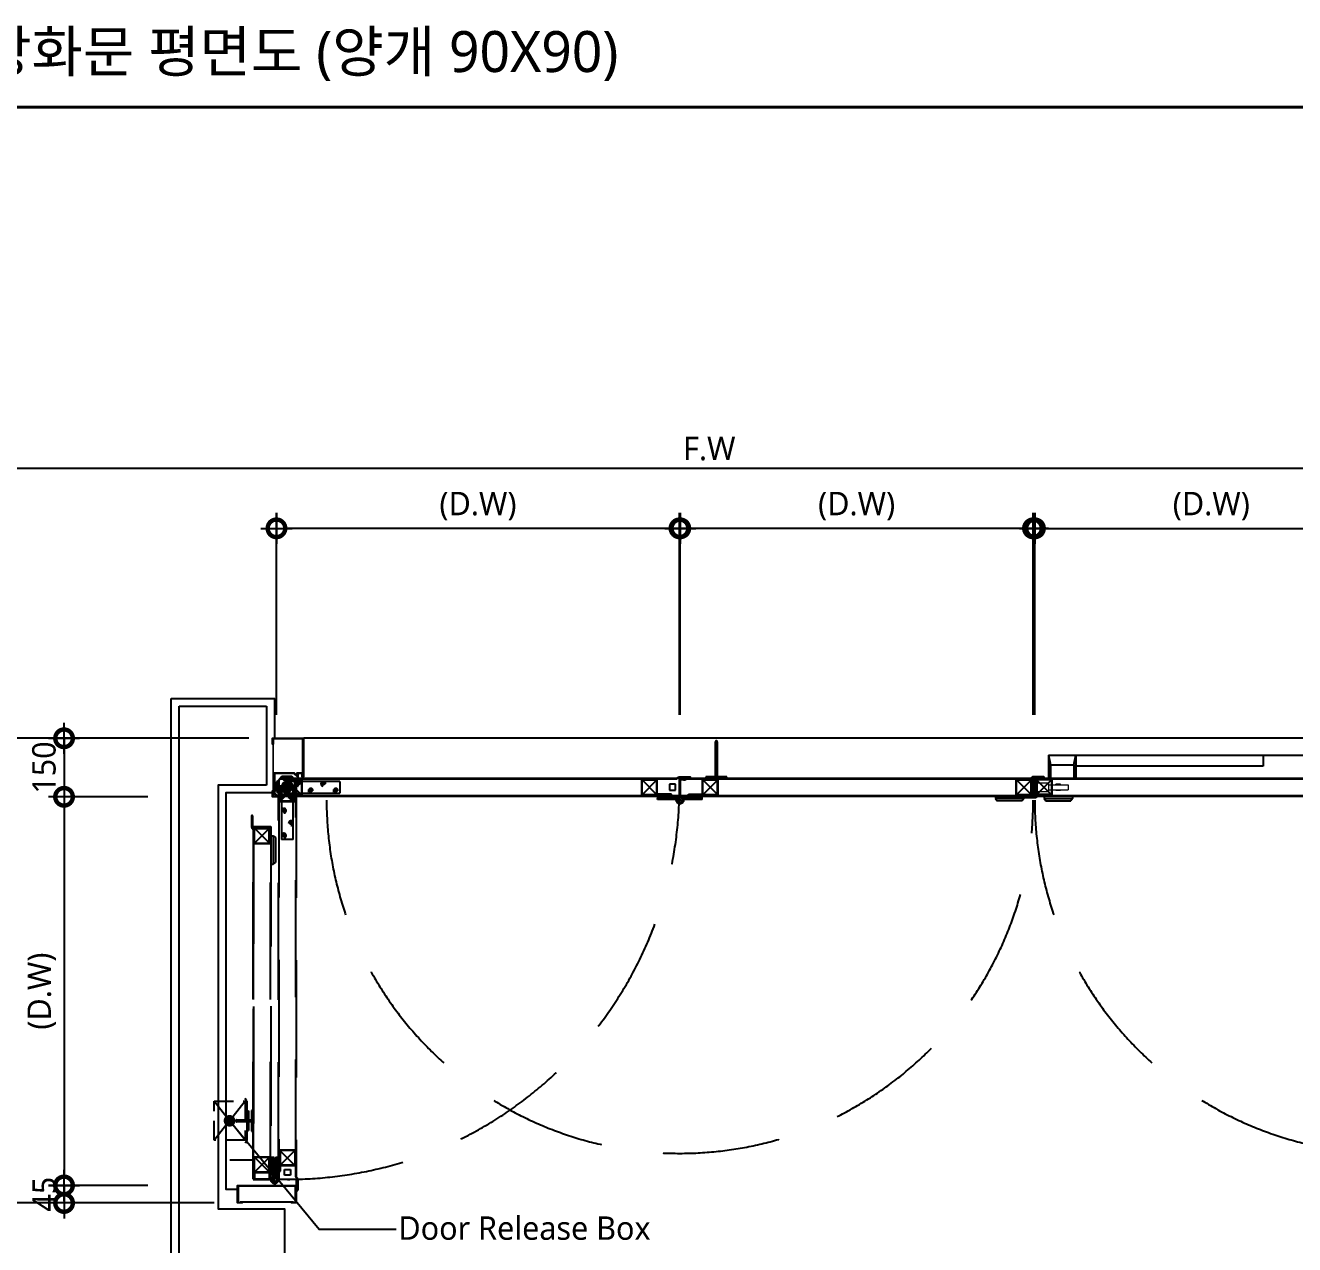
# Model space of a CAD drawing. Extents: x 930 to 96951, y 420 to 531574.
# Drawn here: x 2561 to 5814, y 2755 to 5879 of the extents above; entities that cross this region are included whole.
import ezdxf

# ---------------------------------------------------------------- set-up
doc = ezdxf.new("R2010")
doc.units = 0
doc.header["$LTSCALE"] = 200
doc.header["$MEASUREMENT"] = 0
doc.header["$PDMODE"] = 3
doc.header["$PDSIZE"] = -1
for name, pattern in [('CENTER', [2, 1.25, -0.25, 0.25, -0.25]), ('HID', [2.3, 1.5, -0.8]), ('HIDDEN', [0.375, 0.25, -0.125])]:
    doc.linetypes.add(name, pattern=pattern)
doc.layers.get('0').update_dxf_attribs({"linetype": 'CONTINUOUS'})
doc.layers.get('Defpoints').update_dxf_attribs({"color": 137, "linetype": 'CONTINUOUS'})
for name, color, linetype in [('01TEX', 3, 'CONTINUOUS'), ('251', 251, 'CONTINUOUS'), ('252', 252, 'CONTINUOUS'), ('col', 2, 'CONTINUOUS'), ('DIM', 7, 'CONTINUOUS'), ('DOOR', 6, 'CONTINUOUS'), ('Door_p', 5, 'CONTINUOUS'), ('FP-HATC', 6, 'CONTINUOUS'), ('FRAME', 7, 'CONTINUOUS'), ('HAT', 8, 'CONTINUOUS'), ('SYM-LEAD', 6, 'CONTINUOUS'), ('TEXT', 3, 'CONTINUOUS')]:
    doc.layers.add(name, color=color, linetype=linetype)
doc.layers.add('도면내선', color=7, linetype='CONTINUOUS', lineweight=40)
doc.styles.add('GAUN', font='malgun.ttf')
doc.styles.add('스타일1', font='malgun.ttf')
doc.dimstyles.new('CJA-60', dxfattribs={"dimscale": 60, "dimtxt": 3, "dimasz": 1, "dimexe": 2, "dimexo": 3, "dimgap": 1, "dimtad": 1, "dimdec": 0, "dimzin": 1, "dimdsep": 46, "dimlunit": 6, "dimtxsty": '스타일1', "dimblk": 'GAUN-DOT', "dimcen": -2, "dimdle": 2, "dimclrd": 256, "dimclre": 256, "dimclrt": 3, "dimadec": 0, "dimazin": 0, "dimtfac": 1, "dimtdec": 0, "dimtix": 1, "dimtmove": 2, "dimatfit": 3, "dimldrblk": 'DOTSMALL', "dimfxl": 1, "dimtolj": 1, "dimtzin": 1, "dimarcsym": 0})
pattern_1 = [(315, (20040.2203, 25578.118), (0.67351921, 0.67351921), [])]

# ---------------------------------------------------------------- blocks, each defined once
blk = doc.blocks.new('#5000래치볼트 평면')
at = {"lineweight": 5}
for p, q in [((43936.4, -2048.7), (43936.4, -2074.7)), ((43936.4, -2048.7), (43939.4, -2048.7)), ((43937.6, -2048.7), (43937.6, -2074.7)), ((43939.4, -2074.7), (43939.4, -2048.7)), ((43926.4, -2063.7), (43932.4, -2052.7)), ((43926.4, -2067.7), (43926.4, -2063.7)), ((43936.4, -2067.7), (43926.4, -2067.7)), ((43936.4, -2052.7), (43932.4, -2052.7)), ((43936.4, -2057.7), (43939.4, -2058.7)), ((43936.4, -2065.7), (43939.4, -2064.7)), ((43936.4, -2074.7), (43939.4, -2074.7)), ((43939.4, -2050.7), (43971.4, -2050.7)), ((43939.4, -2072.7), (43971.4, -2072.7)), ((43971.4, -2050.7), (43971.4, -2072.7)), ((43971.4, -2055.2), (44021.4, -2055.2)), ((43971.4, -2068.2), (44021.4, -2068.2)), ((44002.4, -2053.7), (43990.4, -2053.7)), ((43990.4, -2055.2), (43990.4, -2053.7)), ((43990.4, -2069.7), (43990.4, -2068.2)), ((44002.4, -2069.7), (43990.4, -2069.7)), ((44002.4, -2055.2), (44002.4, -2053.7)), ((44002.4, -2069.7), (44002.4, -2068.2)), ((44021.4, -2055.2), (44021.4, -2068.2))]:
    blk.add_line(p, q, dxfattribs=at)
at = {"linetype": 'CENTER', "lineweight": 5, "ltscale": 0.1}
blk.add_line((43942.4, -2061.7), (43933.4, -2061.7), dxfattribs=at)
blk = doc.blocks.new('GAUN-DOT')
at = {"linetype": 'ByBlock'}
for p, q in [((0, -2), (0, 2)), ((2, 0), (-2, 0))]:
    blk.add_line(p, q, dxfattribs=at)
at = {"const_width": 2.25}
blk.add_lwpolyline([(0, 0.28125, 1), (0, -0.28125, 1)], format="xyb", close=True, dxfattribs=at)
blk = doc.blocks.new('*D63')
at = {"layer": 'Defpoints', "color": 0, "transparency": 16777216}
for p in [(6265.4, 4744.1), (2361.6, 4052.2), (6265.4, 4052.2)]:
    blk.add_point(p, dxfattribs=at)
at = {"layer": 'DIM', "lineweight": -2, "transparency": 16777216}
for p, q in [((2361.6, 4112.2), (2361.6, 4784.1)), ((6265.4, 4112.2), (6265.4, 4784.1)), ((2381.6, 4744.1), (6245.4, 4744.1))]:
    blk.add_line(p, q, dxfattribs=at)
at = {"layer": 'DIM', "lineweight": -2, "transparency": 16777216, "xscale": 20, "yscale": 20, "zscale": 20, "rotation": 180}
blk.add_blockref('GAUN-DOT', (2361.6, 4744.1), dxfattribs=at)
at = {"layer": 'DIM', "lineweight": -2, "transparency": 16777216, "xscale": 20, "yscale": 20, "zscale": 20}
blk.add_blockref('GAUN-DOT', (6265.4, 4744.1), dxfattribs=at)
at = {"layer": 'DIM', "color": 3, "transparency": 16777216, "insert": (4313.5, 4794.5), "char_height": 60, "attachment_point": 5, "style": '스타일1'}
blk.add_mtext('\\A1;F.W ', dxfattribs=at)
blk = doc.blocks.new('_DotSmall')
at = {"layer": 'DIM'}
h = blk.add_hatch(color=256, dxfattribs=at)
edge = h.paths.add_edge_path()
edge.add_arc((0, 0), 0.2, 0, 360)
at = {"layer": 'DIM', "linetype": 'ByBlock'}
blk.add_circle((0, 0), 0.2, dxfattribs=at)
blk = doc.blocks.new('*D64')
at = {"layer": 'Defpoints', "color": 0, "transparency": 16777216}
for p in [(6052.2, 4590.3), (5148.2, 4052.2), (6052.2, 4052.2)]:
    blk.add_point(p, dxfattribs=at)
at = {"layer": 'DIM', "lineweight": -2, "transparency": 16777216}
for p, q in [((5148.2, 4112.2), (5148.2, 4630.3)), ((6052.2, 4112.2), (6052.2, 4630.3)), ((5168.2, 4590.3), (6032.2, 4590.3))]:
    blk.add_line(p, q, dxfattribs=at)
at = {"layer": 'DIM', "lineweight": -2, "transparency": 16777216, "xscale": 20, "yscale": 20, "zscale": 20, "rotation": 180}
blk.add_blockref('GAUN-DOT', (5148.2, 4590.3), dxfattribs=at)
at = {"layer": 'DIM', "lineweight": -2, "transparency": 16777216, "xscale": 20, "yscale": 20, "zscale": 20}
blk.add_blockref('GAUN-DOT', (6052.2, 4590.3), dxfattribs=at)
at = {"layer": 'DIM', "color": 3, "transparency": 16777216, "insert": (5600.2, 4647.1), "char_height": 60, "attachment_point": 5, "style": '스타일1'}
blk.add_mtext('\\A1;(D.W)', dxfattribs=at)
blk = doc.blocks.new('*D66')
at = {"layer": 'Defpoints', "color": 0, "transparency": 16777216}
for p in [(4239.2, 4590.3), (4239.2, 4052.2), (5143.2, 4052.2)]:
    blk.add_point(p, dxfattribs=at)
at = {"layer": 'DIM', "lineweight": -2, "transparency": 16777216}
for p, q in [((4239.2, 4112.2), (4239.2, 4630.3)), ((5143.2, 4112.2), (5143.2, 4630.3)), ((5123.2, 4590.3), (4259.2, 4590.3))]:
    blk.add_line(p, q, dxfattribs=at)
at = {"layer": 'DIM', "lineweight": -2, "transparency": 16777216, "xscale": 20, "yscale": 20, "zscale": 20, "rotation": 180}
blk.add_blockref('GAUN-DOT', (4239.2, 4590.3), dxfattribs=at)
at = {"layer": 'DIM', "lineweight": -2, "transparency": 16777216, "xscale": 20, "yscale": 20, "zscale": 20}
blk.add_blockref('GAUN-DOT', (5143.2, 4590.3), dxfattribs=at)
at = {"layer": 'DIM', "color": 3, "transparency": 16777216, "insert": (4691.2, 4647.1), "char_height": 60, "attachment_point": 5, "style": '스타일1'}
blk.add_mtext('\\A1;(D.W)', dxfattribs=at)
blk = doc.blocks.new('*D67')
at = {"layer": 'Defpoints', "color": 0, "transparency": 16777216}
for p in [(3204.2, 4590.3), (3204.2, 4052.2), (4237.2, 4052.2)]:
    blk.add_point(p, dxfattribs=at)
at = {"layer": 'DIM', "lineweight": -2, "transparency": 16777216}
for p, q in [((3204.2, 4112.2), (3204.2, 4630.3)), ((4237.2, 4112.2), (4237.2, 4630.3)), ((4217.2, 4590.3), (3224.2, 4590.3))]:
    blk.add_line(p, q, dxfattribs=at)
at = {"layer": 'DIM', "lineweight": -2, "transparency": 16777216, "xscale": 20, "yscale": 20, "zscale": 20, "rotation": 180}
blk.add_blockref('GAUN-DOT', (3204.2, 4590.3), dxfattribs=at)
at = {"layer": 'DIM', "lineweight": -2, "transparency": 16777216, "xscale": 20, "yscale": 20, "zscale": 20}
blk.add_blockref('GAUN-DOT', (4237.2, 4590.3), dxfattribs=at)
at = {"layer": 'DIM', "color": 3, "transparency": 16777216, "insert": (3720.7, 4647.1), "char_height": 60, "attachment_point": 5, "style": '스타일1'}
blk.add_mtext('\\A1;(D.W)', dxfattribs=at)
blk = doc.blocks.new('볼트1')
at = {"color": 250}
for p, q in [((15190.6, 13175), (15192.6, 13176)), ((15190.6, 13175), (15190.6, 13167)), ((15192.6, 13176), (15192.6, 13166)), ((15180.6, 13173), (15180.6, 13169)), ((15180.6, 13173), (15180.9, 13173)), ((15180.6, 13169), (15181.5, 13169)), ((15181.2, 13173.6), (15180.9, 13173)), ((15181.5, 13169), (15180.9, 13173)), ((15181.2, 13173.6), (15181.5, 13173)), ((15181.5, 13173), (15182.1, 13173)), ((15182.1, 13169), (15181.5, 13173)), ((15181.8, 13168.4), (15181.5, 13169)), ((15181.8, 13168.4), (15182.1, 13169)), ((15182.4, 13173.6), (15182.1, 13173)), ((15182.7, 13169), (15182.1, 13173)), ((15182.1, 13169), (15182.7, 13169)), ((15182.4, 13173.6), (15182.7, 13173)), ((15182.7, 13173), (15183.3, 13173)), ((15183.3, 13169), (15182.7, 13173)), ((15183, 13168.4), (15182.7, 13169)), ((15183, 13168.4), (15183.3, 13169)), ((15183.6, 13173.6), (15183.3, 13173)), ((15183.9, 13169), (15183.3, 13173)), ((15183.3, 13169), (15183.9, 13169)), ((15183.6, 13173.6), (15183.9, 13173)), ((15183.9, 13173), (15184.5, 13173)), ((15184.5, 13169), (15183.9, 13173)), ((15184.2, 13168.4), (15183.9, 13169)), ((15184.2, 13168.4), (15184.5, 13169)), ((15184.8, 13173.6), (15184.5, 13173)), ((15185.1, 13169), (15184.5, 13173)), ((15184.5, 13169), (15185.1, 13169)), ((15184.8, 13173.6), (15185.1, 13173)), ((15185.1, 13173), (15185.7, 13173)), ((15185.7, 13169), (15185.1, 13173)), ((15185.4, 13168.4), (15185.1, 13169)), ((15185.4, 13168.4), (15185.7, 13169)), ((15186, 13173.6), (15185.7, 13173)), ((15186.3, 13169), (15185.7, 13173)), ((15185.7, 13169), (15186.3, 13169)), ((15186, 13173.6), (15186.3, 13173)), ((15186.3, 13173), (15186.9, 13173)), ((15186.9, 13169), (15186.3, 13173)), ((15186.6, 13168.4), (15186.3, 13169)), ((15186.6, 13168.4), (15186.9, 13169)), ((15187.2, 13173.6), (15186.9, 13173)), ((15187.5, 13169), (15186.9, 13173)), ((15186.9, 13169), (15187.5, 13169)), ((15187.2, 13173.6), (15187.5, 13173)), ((15187.5, 13173), (15188.1, 13173)), ((15188.1, 13169), (15187.5, 13173)), ((15187.8, 13168.4), (15187.5, 13169)), ((15187.8, 13168.4), (15188.1, 13169)), ((15188.4, 13173.6), (15188.1, 13173)), ((15188.7, 13169), (15188.1, 13173)), ((15188.1, 13169), (15188.7, 13169)), ((15188.4, 13173.6), (15188.7, 13173)), ((15188.7, 13173), (15189.3, 13173)), ((15189.3, 13169), (15188.7, 13173)), ((15189, 13168.4), (15188.7, 13169)), ((15189, 13168.4), (15189.3, 13169)), ((15189.6, 13173.6), (15189.3, 13173)), ((15189.9, 13169), (15189.3, 13173)), ((15189.3, 13169), (15189.9, 13169)), ((15189.6, 13173.6), (15189.9, 13173)), ((15189.9, 13173), (15190.6, 13173)), ((15190.5, 13169), (15189.9, 13173)), ((15190.2, 13168.4), (15189.9, 13169)), ((15190.2, 13168.4), (15190.5, 13169)), ((15190.5, 13169), (15190.6, 13169)), ((15192.6, 13166), (15190.6, 13167))]:
    blk.add_line(p, q, dxfattribs=at)
at = {"color": 250, "linetype": 'CENTER', "lineweight": 5, "ltscale": 4}
blk.add_line((15193.6, 13171), (15179.6, 13171), dxfattribs=at)
at = {"color": 250, "lineweight": 5}
for p, q in [((15181.2, 13173.6), (15181.8, 13168.4)), ((15182.4, 13173.6), (15183, 13168.4)), ((15183.6, 13173.6), (15184.2, 13168.4)), ((15184.8, 13173.6), (15185.4, 13168.4)), ((15186, 13173.6), (15186.6, 13168.4)), ((15187.2, 13173.6), (15187.8, 13168.4)), ((15188.4, 13173.6), (15189, 13168.4)), ((15189.6, 13173.6), (15190.2, 13168.4))]:
    blk.add_line(p, q, dxfattribs=at)
blk = doc.blocks.new('*D53')
at = {"layer": 'Defpoints', "color": 0, "transparency": 16777216}
for p in [(2934.7, 2906.2), (2659.8, 2861.2), (2934.7, 2861.2)]:
    blk.add_point(p, dxfattribs=at)
at = {"layer": 'DIM', "lineweight": -2, "transparency": 16777216}
for p, q in [((2659.8, 2926.2), (2659.8, 2946.2)), ((2874.7, 2906.2), (2619.8, 2906.2)), ((2659.8, 2906.2), (2659.8, 2861.2)), ((2874.7, 2861.2), (2619.8, 2861.2)), ((2659.8, 2841.2), (2659.8, 2821.2))]:
    blk.add_line(p, q, dxfattribs=at)
at = {"layer": 'DIM', "lineweight": -2, "transparency": 16777216, "xscale": 20, "yscale": 20, "zscale": 20}
for p, rotation in [((2659.8, 2906.2), 270), ((2659.8, 2861.2), 90)]:
    blk.add_blockref('GAUN-DOT', p, dxfattribs=dict(at, rotation=rotation))
at = {"layer": 'DIM', "color": 3, "transparency": 16777216, "insert": (2609.2, 2883.7), "char_height": 60, "attachment_point": 5, "rotation": 90, "style": '스타일1'}
blk.add_mtext('\\A1;45', dxfattribs=at)
blk = doc.blocks.new('*D54')
at = {"layer": 'Defpoints', "color": 0, "transparency": 16777216}
for p in [(3193.8, 4052.2), (2367, 2861.2), (3104.7, 2861.2)]:
    blk.add_point(p, dxfattribs=at)
at = {"layer": 'DIM', "lineweight": -2, "transparency": 16777216}
for p, q in [((3133.8, 4052.2), (2327, 4052.2)), ((2367, 4032.2), (2367, 2881.2)), ((3044.7, 2861.2), (2327, 2861.2))]:
    blk.add_line(p, q, dxfattribs=at)
at = {"layer": 'DIM', "lineweight": -2, "transparency": 16777216, "xscale": 20, "yscale": 20, "zscale": 20}
for p, rotation in [((2367, 4052.2), 90), ((2367, 2861.2), 270)]:
    blk.add_blockref('GAUN-DOT', p, dxfattribs=dict(at, rotation=rotation))
at = {"layer": 'DIM', "color": 3, "transparency": 16777216, "insert": (2316.5, 3456.7), "char_height": 60, "attachment_point": 5, "rotation": 90, "style": '스타일1'}
blk.add_mtext('\\A1;F.W ', dxfattribs=at)
blk = doc.blocks.new('*D55')
at = {"layer": 'Defpoints', "color": 0, "transparency": 16777216}
for p in [(2934.7, 4052.2), (2659.8, 3902.2), (2934.7, 3902.2)]:
    blk.add_point(p, dxfattribs=at)
at = {"layer": 'DIM', "lineweight": -2, "transparency": 16777216}
for p, q in [((2659.8, 4072.2), (2659.8, 4092.2)), ((2874.7, 4052.2), (2619.8, 4052.2)), ((2659.8, 4052.2), (2659.8, 3902.2)), ((2874.7, 3902.2), (2619.8, 3902.2)), ((2659.8, 3882.2), (2659.8, 3862.2))]:
    blk.add_line(p, q, dxfattribs=at)
at = {"layer": 'DIM', "lineweight": -2, "transparency": 16777216, "xscale": 20, "yscale": 20, "zscale": 20}
for p, rotation in [((2659.8, 4052.2), 270), ((2659.8, 3902.2), 90)]:
    blk.add_blockref('GAUN-DOT', p, dxfattribs=dict(at, rotation=rotation))
at = {"layer": 'DIM', "color": 3, "transparency": 16777216, "insert": (2608.6, 3977.2), "char_height": 60, "attachment_point": 5, "rotation": 90, "style": '스타일1'}
blk.add_mtext('\\A1;150', dxfattribs=at)
blk = doc.blocks.new('*D56')
at = {"layer": 'Defpoints', "color": 0, "transparency": 16777216}
for p in [(2934.7, 3902.2), (2659.8, 2906.2), (2934.7, 2906.2)]:
    blk.add_point(p, dxfattribs=at)
at = {"layer": 'DIM', "lineweight": -2, "transparency": 16777216}
for p, q in [((2874.7, 3902.2), (2619.8, 3902.2)), ((2659.8, 3882.2), (2659.8, 2926.2)), ((2874.7, 2906.2), (2619.8, 2906.2))]:
    blk.add_line(p, q, dxfattribs=at)
at = {"layer": 'DIM', "lineweight": -2, "transparency": 16777216, "xscale": 20, "yscale": 20, "zscale": 20}
for p, rotation in [((2659.8, 3902.2), 90), ((2659.8, 2906.2), 270)]:
    blk.add_blockref('GAUN-DOT', p, dxfattribs=dict(at, rotation=rotation))
at = {"layer": 'DIM', "color": 3, "transparency": 16777216, "insert": (2602.9, 3404.2), "char_height": 60, "attachment_point": 5, "rotation": 90, "style": '스타일1'}
blk.add_mtext('\\A1;(D.W)', dxfattribs=at)

msp = doc.modelspace()

# ---------------------------------------------------------------- hatches: boundary and pattern name
at = {"lineweight": 5}
h = msp.add_hatch(dxfattribs=at)
h.set_pattern_fill('ANSI31', color=251, scale=0.3)
h.set_pattern_definition([(45, (-12619.116, 17003.99705), (-0.67351921, 0.67351921), [])])
h.paths.add_polyline_path([(3196.99, 3910.496), (3195.39, 3910.496), (3195.39, 4046.196), (3196.99, 4046.196)])
h = msp.add_hatch(dxfattribs=at)
h.set_pattern_fill('ANSI31', color=251, scale=0.3, angle=-90)
h.set_pattern_definition(pattern_1)
h.paths.add_polyline_path([(3247.874, 2862.796), (3247.874, 2864.396), (3111.474, 2864.396), (3111.474, 2862.796)])
h = msp.add_hatch(dxfattribs=at)
h.set_pattern_fill('ANSI31', color=251, scale=0.3, angle=-90)
h.set_pattern_definition(pattern_1)
h.paths.add_polyline_path([(3247.874, 2862.796), (3247.874, 2864.396), (3111.474, 2864.396), (3111.474, 2862.796)])

# ---------------------------------------------------------------- linework, layer by layer
at = {"color": 251, "lineweight": 5}
for p, q in [((3195.39, 3910.496), (3195.39, 4046.196)), ((3196.99, 4046.196), (3195.39, 4046.196)), ((3196.99, 3910.496), (3196.99, 4046.196)), ((3196.99, 3910.496), (3195.39, 3910.496)), ((3247.874, 2864.396), (3111.474, 2864.396)), ((3111.474, 2862.796), (3111.474, 2864.396)), ((3247.874, 2864.396), (3111.474, 2864.396)), ((3111.474, 2862.796), (3111.474, 2864.396)), ((3247.874, 2862.796), (3111.474, 2862.796)), ((3247.874, 2862.796), (3111.474, 2862.796)), ((3247.874, 2862.796), (3247.874, 2864.396)), ((3247.874, 2862.796), (3247.874, 2864.396))]:
    msp.add_line(p, q, dxfattribs=at)
at = {"color": 202}
for p, q in [((4227.857, 3898.195), (4180.797, 3898.195)), ((4180.797, 3894.995), (4180.797, 3898.195)), ((4229.691, 3894.995), (4180.797, 3894.995)), ((4186.801, 3894.995), (4186.801, 3898.195)), ((4193.801, 3894.995), (4193.801, 3898.195)), ((4202.731, 3894.995), (4202.731, 3898.195)), ((4209.731, 3894.995), (4209.731, 3898.195)), ((4228.649, 3894.995), (4231.876, 3894.995)), ((4295.597, 3894.995), (4247.745, 3894.995)), ((4295.597, 3898.195), (4248.537, 3898.195)), ((4251.597, 3894.995), (4251.597, 3898.195)), ((4266.663, 3894.995), (4266.663, 3898.195)), ((4273.663, 3894.995), (4273.663, 3898.195)), ((4282.593, 3894.995), (4282.593, 3898.195)), ((4289.593, 3894.995), (4289.593, 3898.195)), ((4295.597, 3894.995), (4295.597, 3898.195))]:
    msp.add_line(p, q, dxfattribs=at)
for p, q in [((4240.697, 3893.995), (4235.697, 3893.995)), ((4240.697, 3893.995), (4235.697, 3893.995)), ((4238.197, 3891.495), (4238.197, 3896.495)), ((4238.197, 3891.495), (4238.197, 3896.495))]:
    msp.add_line(p, q)
for radius in [9.6, 6.15, 6.15]:
    msp.add_circle((4238.197, 3893.995), radius, dxfattribs=at)
for centre, radius, start, end in [((4238.197, 3893.995), 9.6, 174.020843, 145.150095), ((4227.857, 3901.195), 3, 270, 325.150095), ((4229.691, 3897.995), 3, 270, 334.815663), ((4238.197, 3893.995), 6.4, 171.010701, 154.815663), ((4248.537, 3901.195), 3, 214.849905, 270)]:
    msp.add_arc(centre, radius, start, end, dxfattribs=at)
at = {"layer": '251'}
for p, q in [((4329.284, 3953.663), (4329.315, 4043.296)), ((4333.909, 4043.289), (4333.877, 3953.657)), ((3366.29, 3941.696), (3232.29, 3941.696)), ((3366.29, 3941.696), (3366.29, 3911.696)), ((4304.787, 3953.696), (4304.781, 3949.196)), ((4304.781, 3949.196), (4358.368, 3949.196)), ((4358.374, 3953.696), (4304.787, 3953.696)), ((4358.368, 3949.196), (4358.374, 3953.696)), ((3236.29, 3926.696), (3228.29, 3926.696)), ((3232.29, 3922.696), (3232.29, 3930.696)), ((3232.29, 3911.696), (3366.29, 3911.696)), ((3128.016, 3121.821), (3124.216, 3128.821)), ((3144.216, 3128.821), (3144.216, 3014.821)), ((3128.016, 3121.821), (3128.016, 3021.821)), ((3128.054, 3097.089), (3132.516, 3097.083)), ((3132.516, 3097.083), (3132.516, 3046.558)), ((3128.087, 3046.564), (3132.516, 3046.558)), ((3128.016, 3021.821), (3124.216, 3014.821))]:
    msp.add_line(p, q, dxfattribs=at)
for centre, radius in [((3232.29, 3926.696), 10.5), ((3232.29, 3926.696), 10), ((3260.29, 3935.696), 3), ((3324.29, 3935.696), 3), ((3232.29, 3926.696), 6.5), ((3292.29, 3917.696), 3), ((3356.29, 3917.696), 3)]:
    msp.add_circle(centre, radius, dxfattribs=at)
for centre, radius, start, end in [((4331.612, 4043.292), 2.297, 359.921394, 181.652989), ((3232.29, 3926.696), 15, 90, 270), ((3260.29, 3935.696), 6, 0, 270), ((3324.29, 3935.696), 6, 0, 270), ((3292.29, 3917.696), 6, 0, 270), ((3356.29, 3917.696), 6, 0, 270)]:
    msp.add_arc(centre, radius, start, end, dxfattribs=at)
at = {"layer": '252'}
for p, q in [((3229.29, 3946.199), (3229.29, 3946.999)), ((3229.29, 3946.199), (3229.29, 3945.399)), ((3229.291, 3946.696), (3229.291, 3906.696)), ((3229.291, 3946.696), (3269.291, 3946.696)), ((3269.291, 3946.696), (3229.291, 3906.696)), ((3269.291, 3906.696), (3229.291, 3946.696)), ((3230.491, 3945.496), (3230.491, 3907.896)), ((3230.491, 3945.496), (3268.091, 3945.496)), ((3268.091, 3945.496), (3268.091, 3907.896)), ((3269.291, 3946.696), (3269.291, 3906.696)), ((4140.359, 3906.696), (4140.359, 3946.696)), ((4180.359, 3906.696), (4140.359, 3946.696)), ((4180.359, 3946.696), (4140.359, 3906.696)), ((4140.359, 3946.696), (4180.359, 3946.696)), ((4141.559, 3907.896), (4141.559, 3945.496)), ((4141.559, 3945.496), (4179.159, 3945.496)), ((4179.159, 3907.896), (4179.159, 3945.496)), ((4180.359, 3906.696), (4180.359, 3946.696)), ((4254.29, 3946.196), (4254.29, 3945.396)), ((4296.035, 3906.696), (4296.035, 3946.696)), ((4296.035, 3946.696), (4336.035, 3946.696)), ((4336.035, 3906.696), (4296.035, 3946.696)), ((4336.035, 3946.696), (4296.035, 3906.696)), ((4297.235, 3907.896), (4297.235, 3945.496)), ((4297.235, 3945.496), (4334.835, 3945.496)), ((4334.835, 3907.896), (4334.835, 3945.496)), ((4336.035, 3906.696), (4336.035, 3946.696)), ((5099.893, 3906.696), (5099.893, 3946.696)), ((5099.893, 3946.696), (5139.893, 3946.696)), ((5139.893, 3906.696), (5099.893, 3946.696)), ((5139.893, 3946.696), (5099.893, 3906.696)), ((5101.093, 3907.896), (5101.093, 3945.496)), ((5101.093, 3945.496), (5138.693, 3945.496)), ((5138.693, 3907.896), (5138.693, 3945.496)), ((5139.893, 3906.696), (5139.893, 3946.696)), ((5151.502, 3946.696), (5151.502, 3906.696)), ((5191.502, 3946.696), (5151.502, 3946.696)), ((5151.502, 3946.696), (5191.502, 3906.696)), ((5151.502, 3906.696), (5191.502, 3946.696)), ((5152.702, 3945.496), (5152.702, 3907.896)), ((5190.302, 3945.496), (5152.702, 3945.496)), ((5190.302, 3945.496), (5190.302, 3907.896)), ((5191.502, 3946.696), (5191.502, 3906.696)), ((3229.291, 3906.696), (3269.291, 3906.696)), ((3230.491, 3907.896), (3268.091, 3907.896)), ((4140.359, 3906.696), (4180.359, 3906.696)), ((4141.559, 3907.896), (4179.159, 3907.896)), ((4226.695, 3934.196), (4211.695, 3934.196)), ((4211.695, 3934.196), (4211.695, 3919.196)), ((4211.695, 3919.196), (4226.695, 3919.196)), ((4226.695, 3919.196), (4226.695, 3934.196)), ((4296.035, 3906.696), (4336.035, 3906.696)), ((4297.235, 3907.896), (4334.835, 3907.896)), ((4297.235, 3907.896), (4334.835, 3907.896)), ((5099.893, 3906.696), (5139.893, 3906.696)), ((5101.093, 3907.896), (5138.693, 3907.896)), ((5191.502, 3906.696), (5151.502, 3906.696)), ((5190.302, 3907.896), (5152.702, 3907.896))]:
    msp.add_line(p, q, dxfattribs=at)
for points in [[(4216.359, 3908.996), (4180.359, 3908.996), (4180.359, 3904.996), (4216.359, 3904.996)], [(4260.035, 3908.996), (4296.035, 3908.996), (4296.035, 3904.996), (4260.035, 3904.996)]]:
    msp.add_lwpolyline(points, close=True, dxfattribs=at)
at = {"layer": 'col'}
for p, q in [((2954.674, 2276.22), (2954.674, 4134.196)), ((2954.674, 4134.196), (3178.79, 4134.196)), ((3178.79, 4134.196), (3178.79, 3932.196))]:
    msp.add_line(p, q, dxfattribs=at)
msp.add_lwpolyline([(3178.79, 3932.196), (3054.674, 3932.196), (3054.674, 2846.196), (3224.674, 2846.196), (3224.674, 2276.22)], dxfattribs=at)
at = {"layer": 'DOOR', "color": 6}
for p, q in [((3214.197, 3949.196), (3204.197, 3940.696)), ((3204.197, 3940.696), (3204.197, 3915.696)), ((3204.997, 3940.365), (3214.528, 3948.396)), ((3204.997, 3916.113), (3204.997, 3940.365)), ((4229.932, 3949.196), (3214.197, 3949.196)), ((3214.528, 3948.396), (4230.172, 3948.396)), ((4229.932, 3949.196), (4236.157, 3953.296)), ((4236.397, 3952.496), (4230.172, 3948.396)), ((4236.157, 3953.296), (4264.657, 3953.296)), ((4264.657, 3952.496), (4236.397, 3952.496)), ((4236.397, 3952.196), (4236.397, 3904.996)), ((4236.397, 3952.196), (4261.397, 3952.196)), ((4237.197, 3904.196), (4237.197, 3951.396)), ((4261.397, 3951.396), (4237.197, 3951.396)), ((4239.157, 3950.296), (4239.157, 3951.096)), ((4239.157, 3951.096), (4264.657, 3951.096)), ((4264.657, 3950.296), (4239.157, 3950.296)), ((4239.197, 3946.196), (4239.197, 3904.196)), ((4239.197, 3946.196), (4254.197, 3946.196)), ((4239.997, 3904.996), (4239.997, 3945.396)), ((4254.197, 3945.396), (4239.997, 3945.396)), ((5135.932, 3949.196), (4240.697, 3949.196)), ((4240.697, 3948.396), (5136.172, 3948.396)), ((4240.697, 3946.996), (4254.197, 3946.996)), ((4254.197, 3946.196), (4240.697, 3946.196)), ((4254.197, 3946.996), (4254.197, 3946.196)), ((4254.197, 3946.196), (4254.197, 3945.396)), ((4261.397, 3952.196), (4261.397, 3951.396)), ((5142.157, 3953.296), (5135.932, 3949.196)), ((5136.172, 3948.396), (5142.397, 3952.496)), ((5170.657, 3953.296), (5142.157, 3953.296)), ((5142.397, 3952.496), (5170.657, 3952.496)), ((5167.397, 3952.196), (5142.397, 3952.196)), ((5142.397, 3952.196), (5142.397, 3904.996)), ((5143.197, 3904.196), (5143.197, 3951.396)), ((5143.197, 3951.396), (5167.397, 3951.396)), ((5170.657, 3951.096), (5145.157, 3951.096)), ((5145.157, 3951.096), (5145.157, 3950.296)), ((5145.157, 3950.296), (5170.657, 3950.296)), ((5167.397, 3951.396), (5167.397, 3952.196)), ((3204.197, 3915.696), (3214.197, 3907.194)), ((3214.449, 3907.994), (3204.997, 3916.113)), ((3214.197, 3907.194), (3229.197, 3907.194)), ((3229.197, 3907.994), (3214.449, 3907.994)), ((3229.197, 3907.194), (3215.697, 3907.194)), ((3215.697, 3906.394), (3229.197, 3906.394)), ((4236.397, 3904.996), (3215.758, 3904.996)), ((3215.786, 3904.196), (4237.197, 3904.196)), ((3229.197, 3907.194), (3229.197, 3907.994)), ((3229.197, 3906.394), (3229.197, 3907.194)), ((4239.197, 3904.196), (5143.197, 3904.196)), ((5142.397, 3904.996), (4239.997, 3904.996))]:
    msp.add_line(p, q, dxfattribs=at)
for points in [[(5155.462, 3904.196), (6052.197, 3904.196), (6052.197, 3946.196), (6037.197, 3946.196), (6037.197, 3945.396), (6051.397, 3945.396), (6051.397, 3904.996), (5155.222, 3904.996), (5148.997, 3900.896), (5120.737, 3900.896, -1), (5120.737, 3902.296), (5146.237, 3902.296), (5146.237, 3903.096), (5120.737, 3903.096, 1), (5120.737, 3900.096), (5149.237, 3900.096)], [(6050.697, 3949.196), (5148.197, 3949.196), (5148.197, 3901.996), (5123.997, 3901.996), (5123.997, 3901.196), (5148.997, 3901.196), (5148.997, 3948.396), (6050.697, 3948.396, -1), (6050.697, 3946.996), (6037.197, 3946.996), (6037.197, 3946.196), (6050.697, 3946.196, 1)]]:
    msp.add_lwpolyline(points, format="xyb", close=True, dxfattribs=at)
for centre, radius, start, end in [((4240.697, 3947.696), 1.5, 90, 270), ((4240.697, 3947.696), 0.7, 90, 270), ((4264.657, 3951.796), 1.5, 270, 90), ((4264.657, 3951.796), 0.7, 270, 90), ((5170.657, 3951.796), 1.5, 270, 90), ((5170.657, 3951.796), 0.7, 270, 90), ((3215.697, 3905.694), 1.5, 90, 273.416631), ((3215.697, 3905.694), 0.7, 90, 275.002283)]:
    msp.add_arc(centre, radius, start, end, dxfattribs=at)
at = {"layer": 'Door_p'}
for p, q in [((7017.604, 4052.196), (3274.79, 4052.196)), ((5183.101, 4009.196), (5183.101, 3949.196)), ((5183.101, 4009.196), (5253.101, 4009.196)), ((5183.101, 4009.196), (5188.101, 3984.196)), ((5248.101, 3984.196), (5253.101, 4009.196)), ((5253.101, 4009.196), (5253.101, 3949.196)), ((5253.101, 4009.196), (6001.911, 4009.196)), ((5733.111, 4009.196), (5733.111, 3980.344)), ((5188.101, 3984.196), (5248.101, 3984.196)), ((5188.101, 3984.196), (5188.101, 3949.196)), ((5248.101, 3984.196), (5248.101, 3949.196)), ((5733.111, 3980.344), (5253.101, 3980.344)), ((5108.294, 3949.196), (5038.294, 3949.196)), ((5183.101, 3949.196), (5253.101, 3949.196)), ((5047.294, 3904.196), (5047.294, 3898.196)), ((5119.294, 3904.196), (5047.294, 3904.196)), ((5119.294, 3904.196), (5119.294, 3898.196)), ((5172.101, 3904.196), (5172.101, 3898.196)), ((5172.101, 3904.196), (5244.101, 3904.196)), ((5244.101, 3904.196), (5244.101, 3898.196)), ((5119.294, 3898.196), (5047.294, 3898.196)), ((5047.294, 3898.196), (5051.294, 3892.196)), ((5115.294, 3892.196), (5051.294, 3892.196)), ((5119.294, 3898.196), (5115.294, 3892.196)), ((5172.101, 3898.196), (5244.101, 3898.196)), ((5172.101, 3898.196), (5176.101, 3892.196)), ((5176.101, 3892.196), (5240.101, 3892.196)), ((5244.101, 3898.196), (5240.101, 3892.196))]:
    msp.add_line(p, q, dxfattribs=at)
at = {"layer": 'Door_p', "color": 4, "linetype": 'CENTER', "lineweight": 5, "ltscale": 0.1}
for p, q in [((3224.29, 3943.399), (3224.29, 3951.199)), ((4249.29, 3943.396), (4249.29, 3951.196))]:
    msp.add_line(p, q, dxfattribs=at)
at = {"layer": 'Door_p', "color": 6}
for points in [[(3228.54, 3949.196), (3220.04, 3949.196), (3220.04, 3948.396), (3228.54, 3948.396)], [(3226.54, 3946.999), (3222.04, 3946.999), (3222.04, 3946.199), (3226.54, 3946.199)], [(3226.54, 3946.199), (3222.04, 3946.199), (3222.04, 3945.399), (3226.54, 3945.399)], [(4253.54, 3949.196), (4245.04, 3949.196), (4245.04, 3948.396), (4253.54, 3948.396)], [(4251.54, 3946.996), (4247.04, 3946.996), (4247.04, 3946.196), (4251.54, 3946.196)], [(4251.54, 3946.196), (4247.04, 3946.196), (4247.04, 3945.396), (4251.54, 3945.396)]]:
    msp.add_lwpolyline(points, close=True, dxfattribs=at)
at = {"layer": 'Door_p'}
for points in [[(4224.797, 3904.195), (4180.797, 3904.195), (4180.797, 3898.195), (4224.797, 3898.195)], [(4195.301, 3904.195), (4185.301, 3904.195), (4185.301, 3898.195), (4195.301, 3898.195)], [(4211.231, 3904.195), (4201.231, 3904.195), (4201.231, 3898.195), (4211.231, 3898.195)], [(4295.597, 3904.195), (4251.597, 3904.195), (4251.597, 3898.195), (4295.597, 3898.195)], [(4275.163, 3904.195), (4265.163, 3904.195), (4265.163, 3898.195), (4275.163, 3898.195)], [(4291.093, 3904.195), (4281.093, 3904.195), (4281.093, 3898.195), (4291.093, 3898.195)]]:
    msp.add_lwpolyline(points, close=True, dxfattribs=at)
at = {"layer": 'Door_p', "linetype": 'HID'}
for centre, radius, start in [((3232.29, 3926.696), 1004.907, 270), ((4238.197, 3893.995), 905.591, 180), ((6053.197, 3893.995), 905.591, 180)]:
    msp.add_arc(centre, radius, start, 0, dxfattribs=at)
at = {"layer": 'FP-HATC'}
for p, q in [((2934.674, 2276.22), (2934.674, 4154.196)), ((2934.674, 4154.196), (3199.79, 4154.196)), ((3199.79, 4052.196), (3199.79, 4154.196))]:
    msp.add_line(p, q, dxfattribs=at)
at = {"layer": 'FP-HATC', "linetype": 'HIDDEN'}
for p, q in [((3124.216, 3121.847), (3044.216, 3021.847)), ((3124.216, 3021.847), (3044.216, 3121.847))]:
    msp.add_line(p, q, dxfattribs=at)
at = {"layer": 'FP-HATC'}
msp.add_lwpolyline([(3193.79, 3912.196), (3074.674, 3912.196), (3074.674, 2896.196), (3104.674, 2896.196)], dxfattribs=at)
msp.add_lwpolyline([(3193.79, 3912.196), (3074.674, 3912.196), (3074.674, 2896.196), (3104.674, 2896.196)], dxfattribs=at)
at = {"layer": 'FP-HATC', "linetype": 'HIDDEN'}
msp.add_lwpolyline([(3124.216, 3121.847), (3124.216, 3021.847), (3044.216, 3021.847), (3044.216, 3121.847)], close=True, dxfattribs=at)
at = {"layer": 'FRAME'}
msp.add_lwpolyline([(3272.19, 4050.596), (3195.39, 4050.596), (3195.39, 4037.196), (3193.79, 4037.196), (3193.79, 4052.196), (3273.79, 4052.196), (3273.79, 3953.996, -1.02757198), (3270.192, 3954.094), (3270.523, 3962.196), (3258.79, 3962.196), (3258.79, 3952.196), (3248.79, 3962.196), (3198.79, 3962.196), (3198.79, 3912.196), (3208.787, 3902.196), (3193.79, 3902.196), (3193.79, 3917.196), (3195.39, 3917.196), (3195.39, 3903.796), (3204.925, 3903.796), (3197.19, 3911.534), (3197.19, 3963.796), (3249.452, 3963.796), (3257.19, 3956.059), (3257.19, 3963.796), (3272.19, 3963.796), (3271.79, 3954.013, 1.04164897), (3272.19, 3953.996)], format="xyb", close=True, dxfattribs=at)
msp.add_lwpolyline([(3203.074, 2904.596), (3203.074, 2904.596), (3106.274, 2904.596), (3106.274, 2862.796), (3116.674, 2862.796), (3116.674, 2861.196), (3104.674, 2861.196), (3104.674, 2906.196), (3204.674, 2906.196), (3204.674, 2906.196), (3254.674, 2906.196), (3254.674, 2861.196), (3242.674, 2861.196), (3242.674, 2862.796), (3253.074, 2862.796), (3253.074, 2904.596)], close=True, dxfattribs=at)
msp.add_lwpolyline([(3203.074, 2904.596), (3203.074, 2904.596), (3106.274, 2904.596), (3106.274, 2862.796), (3116.674, 2862.796), (3116.674, 2861.196), (3104.674, 2861.196), (3104.674, 2906.196), (3204.674, 2906.196), (3204.674, 2906.196), (3254.674, 2906.196), (3254.674, 2861.196), (3242.674, 2861.196), (3242.674, 2862.796), (3253.074, 2862.796), (3253.074, 2904.596)], close=True, dxfattribs=at)
at = {"layer": 'HAT', "linetype": 'HID'}
for p, q in [((3251.792, 3936.946), (3250.992, 3936.946)), ((3250.992, 3936.946), (3250.992, 3932.446)), ((3252.592, 3936.946), (3251.792, 3936.946)), ((3251.792, 3936.946), (3251.792, 3932.446)), ((3251.792, 3932.446), (3251.792, 3936.946)), ((3252.592, 3932.446), (3252.592, 3936.946)), ((3254.79, 3938.946), (3253.99, 3938.946)), ((3253.99, 3938.946), (3253.99, 3930.446)), ((3254.79, 3930.446), (3254.79, 3938.946)), ((3252.29, 3929.695), (3212.29, 3929.695)), ((3212.29, 3929.695), (3212.29, 3889.695)), ((3252.29, 3889.695), (3212.29, 3929.695)), ((3212.29, 3889.695), (3252.29, 3929.695)), ((3251.09, 3928.495), (3213.49, 3928.495)), ((3213.49, 3928.495), (3213.49, 3890.895)), ((3217.29, 3926.696), (3217.29, 3792.696)), ((3228.29, 3926.696), (3236.29, 3926.696)), ((3232.29, 3922.696), (3232.29, 3930.696)), ((3247.29, 3792.696), (3247.29, 3926.696)), ((3250.992, 3932.446), (3251.792, 3932.446)), ((3251.792, 3929.696), (3250.992, 3929.696)), ((3251.09, 3928.495), (3251.09, 3890.895)), ((3251.792, 3932.446), (3252.592, 3932.446)), ((3251.792, 3929.696), (3252.592, 3929.696)), ((3252.29, 3929.695), (3252.29, 3889.695)), ((3253.99, 3930.446), (3254.79, 3930.446)), ((3252.29, 3889.695), (3212.29, 3889.695)), ((3251.09, 3890.895), (3213.49, 3890.895)), ((3140.287, 3853.249), (3140.287, 3824.749)), ((3141.087, 3824.989), (3141.087, 3853.249)), ((3142.487, 3853.249), (3142.487, 3827.749)), ((3143.287, 3827.749), (3143.287, 3853.249)), ((3254.79, 3862.7), (3254.79, 3846.7)), ((3140.287, 3824.749), (3144.387, 3818.524)), ((3145.187, 3818.764), (3141.087, 3824.989)), ((3142.487, 3827.749), (3143.287, 3827.749)), ((3144.387, 2923.289), (3144.387, 3825.789)), ((3144.387, 2923.289), (3144.387, 3825.789)), ((3144.387, 3825.789), (3189.387, 3825.789)), ((3144.387, 3818.524), (3144.387, 2921.789)), ((3145.187, 3824.989), (3145.187, 2923.289)), ((3188.587, 3824.989), (3145.187, 3824.989)), ((3145.187, 3824.989), (3145.187, 2923.289)), ((3145.187, 2922.589), (3145.187, 3818.764)), ((3146.887, 3822.484), (3186.887, 3822.484)), ((3146.887, 3782.484), (3146.887, 3822.484)), ((3146.887, 3822.484), (3186.887, 3782.484)), ((3186.887, 3822.484), (3146.887, 3782.484)), ((3148.087, 3821.284), (3185.687, 3821.284)), ((3148.087, 3783.684), (3148.087, 3821.284)), ((3185.687, 3783.684), (3185.687, 3821.284)), ((3186.887, 3782.484), (3186.887, 3822.484)), ((3188.587, 2922.589), (3188.587, 3824.989)), ((3188.587, 2922.589), (3188.587, 3818.764)), ((3189.387, 3825.789), (3189.387, 2921.789)), ((3189.387, 3818.524), (3189.387, 2921.789)), ((3144.387, 3790.885), (3144.387, 3720.885)), ((3146.887, 3782.484), (3186.887, 3782.484)), ((3148.087, 3783.684), (3185.687, 3783.684)), ((3189.387, 3801.885), (3195.387, 3801.885)), ((3189.387, 3801.885), (3189.387, 3729.885)), ((3195.387, 3801.885), (3195.387, 3729.885)), ((3195.387, 3801.885), (3201.387, 3797.885)), ((3201.387, 3797.885), (3201.387, 3733.885)), ((3247.29, 3792.696), (3217.29, 3792.696)), ((3189.387, 3729.885), (3195.387, 3729.885)), ((3195.387, 3729.885), (3201.387, 3733.885)), ((3144.387, 3098.545), (3139.887, 3098.551)), ((3139.887, 3098.551), (3139.887, 3044.964)), ((3144.387, 3098.545), (3139.887, 3098.551)), ((3139.887, 3098.551), (3139.887, 3044.964)), ((3144.387, 3044.958), (3144.387, 3098.545)), ((3144.387, 3044.958), (3144.387, 3098.545)), ((3139.921, 3069.461), (3102.18, 3069.524)), ((3139.921, 3069.461), (3102.18, 3069.524)), ((3102.186, 3074.117), (3139.927, 3074.054)), ((3102.186, 3074.117), (3139.927, 3074.054)), ((3139.887, 3044.964), (3144.387, 3044.958)), ((3139.887, 3044.964), (3144.387, 3044.958)), ((3252.29, 2996.697), (3212.29, 2996.697)), ((3212.29, 2996.697), (3212.29, 2956.697)), ((3252.29, 2956.697), (3212.29, 2996.697)), ((3212.29, 2956.697), (3252.29, 2996.697)), ((3252.29, 2996.697), (3212.29, 2996.697)), ((3212.29, 2996.697), (3212.29, 2956.697)), ((3252.29, 2956.697), (3212.29, 2996.697)), ((3212.29, 2956.697), (3252.29, 2996.697)), ((3251.09, 2995.497), (3213.49, 2995.497)), ((3213.49, 2995.497), (3213.49, 2957.897)), ((3251.09, 2995.497), (3213.49, 2995.497)), ((3213.49, 2995.497), (3213.49, 2957.897)), ((3251.09, 2995.497), (3251.09, 2957.897)), ((3251.09, 2995.497), (3251.09, 2957.897)), ((3252.29, 2996.697), (3252.29, 2956.697)), ((3252.29, 2996.697), (3252.29, 2956.697)), ((3084.387, 2972.075), (3144.387, 2972.075)), ((3146.887, 2979.481), (3186.887, 2979.481)), ((3146.887, 2939.481), (3146.887, 2979.481)), ((3146.887, 2979.481), (3186.887, 2939.481)), ((3186.887, 2979.481), (3146.887, 2939.481)), ((3146.887, 2979.481), (3186.887, 2979.481)), ((3146.887, 2939.481), (3146.887, 2979.481)), ((3146.887, 2979.481), (3186.887, 2939.481)), ((3186.887, 2979.481), (3146.887, 2939.481)), ((3148.087, 2978.281), (3185.687, 2978.281)), ((3148.087, 2940.681), (3148.087, 2978.281)), ((3148.087, 2978.281), (3185.687, 2978.281)), ((3148.087, 2940.681), (3148.087, 2978.281)), ((3185.687, 2940.681), (3185.687, 2978.281)), ((3185.687, 2940.681), (3185.687, 2978.281)), ((3186.887, 2939.481), (3186.887, 2979.481)), ((3186.887, 2939.481), (3186.887, 2979.481)), ((3198.588, 2978.189), (3195.388, 2978.189)), ((3195.388, 2978.189), (3195.388, 2931.129)), ((3198.588, 2978.189), (3195.388, 2978.189)), ((3195.388, 2978.189), (3195.388, 2931.129)), ((3198.588, 2972.185), (3195.388, 2972.185)), ((3198.588, 2972.185), (3195.388, 2972.185)), ((3198.588, 2965.185), (3195.388, 2965.185)), ((3198.588, 2965.185), (3195.388, 2965.185)), ((3198.588, 2978.189), (3198.588, 2930.337)), ((3198.588, 2978.189), (3198.588, 2930.337)), ((3200.588, 2929.295), (3200.588, 2978.189)), ((3200.588, 2978.189), (3203.788, 2978.189)), ((3200.588, 2929.295), (3200.588, 2978.189)), ((3200.588, 2978.189), (3203.788, 2978.189)), ((3200.588, 2972.185), (3203.788, 2972.185)), ((3200.588, 2972.185), (3203.788, 2972.185)), ((3200.588, 2965.185), (3203.788, 2965.185)), ((3200.588, 2965.185), (3203.788, 2965.185)), ((3203.788, 2931.129), (3203.788, 2978.189)), ((3203.788, 2931.129), (3203.788, 2978.189)), ((3144.387, 2936.132), (3144.387, 2927.632)), ((3145.187, 2936.132), (3144.387, 2936.132)), ((3144.387, 2936.132), (3144.387, 2927.632)), ((3145.187, 2936.132), (3144.387, 2936.132)), ((3145.187, 2927.632), (3145.187, 2936.132)), ((3145.187, 2927.632), (3145.187, 2936.132)), ((3147.387, 2936.882), (3146.587, 2936.882)), ((3147.387, 2936.882), (3146.587, 2936.882)), ((3146.587, 2923.289), (3146.587, 2936.789)), ((3146.587, 2936.789), (3147.387, 2936.789)), ((3146.587, 2923.289), (3146.587, 2936.789)), ((3146.587, 2936.789), (3147.387, 2936.789)), ((3146.587, 2934.132), (3146.587, 2929.632)), ((3147.387, 2934.132), (3146.587, 2934.132)), ((3146.587, 2934.132), (3146.587, 2929.632)), ((3147.387, 2934.132), (3146.587, 2934.132)), ((3146.587, 2929.632), (3147.387, 2929.632)), ((3146.587, 2929.632), (3147.387, 2929.632)), ((3146.887, 2939.481), (3186.887, 2939.481)), ((3146.887, 2939.481), (3186.887, 2939.481)), ((3147.387, 2936.882), (3148.187, 2936.882)), ((3147.387, 2936.882), (3148.187, 2936.882)), ((3147.387, 2936.789), (3147.387, 2923.289)), ((3147.387, 2921.789), (3147.387, 2936.789)), ((3147.387, 2936.789), (3148.187, 2936.789)), ((3147.387, 2936.789), (3147.387, 2923.289)), ((3147.387, 2921.789), (3147.387, 2936.789)), ((3147.387, 2936.789), (3148.187, 2936.789)), ((3147.387, 2929.632), (3147.387, 2934.132)), ((3147.387, 2934.132), (3147.387, 2929.632)), ((3148.187, 2934.132), (3147.387, 2934.132)), ((3147.387, 2929.632), (3147.387, 2934.132)), ((3147.387, 2934.132), (3147.387, 2929.632)), ((3148.187, 2934.132), (3147.387, 2934.132)), ((3147.387, 2929.632), (3148.187, 2929.632)), ((3147.387, 2929.632), (3148.187, 2929.632)), ((3148.087, 2940.681), (3185.687, 2940.681)), ((3148.087, 2940.681), (3185.687, 2940.681)), ((3148.187, 2936.789), (3148.187, 2922.589)), ((3148.187, 2936.789), (3148.187, 2922.589)), ((3148.187, 2929.632), (3148.187, 2934.132)), ((3148.187, 2929.632), (3148.187, 2934.132)), ((3186.387, 2936.789), (3185.587, 2936.789)), ((3185.587, 2936.789), (3185.587, 2922.589)), ((3186.387, 2921.789), (3186.387, 2936.789)), ((3198.588, 2956.255), (3195.388, 2956.255)), ((3198.588, 2956.255), (3195.388, 2956.255)), ((3198.588, 2949.255), (3195.388, 2949.255)), ((3198.588, 2949.255), (3195.388, 2949.255)), ((3198.588, 2934.189), (3195.388, 2934.189)), ((3198.588, 2934.189), (3195.388, 2934.189)), ((3200.588, 2956.255), (3203.788, 2956.255)), ((3200.588, 2956.255), (3203.788, 2956.255)), ((3200.588, 2949.255), (3203.788, 2949.255)), ((3200.588, 2949.255), (3203.788, 2949.255)), ((3200.588, 2930.337), (3200.588, 2927.11)), ((3200.588, 2930.337), (3200.588, 2927.11)), ((3252.29, 2956.697), (3212.29, 2956.697)), ((3252.29, 2956.697), (3212.29, 2956.697)), ((3251.09, 2957.897), (3213.49, 2957.897)), ((3251.09, 2957.897), (3213.49, 2957.897)), ((3224.79, 2932.291), (3224.79, 2947.291)), ((3224.79, 2947.291), (3239.79, 2947.291)), ((3224.79, 2932.291), (3224.79, 2947.291)), ((3224.79, 2947.291), (3239.79, 2947.291)), ((3239.79, 2932.291), (3224.79, 2932.291)), ((3239.79, 2932.291), (3224.79, 2932.291)), ((3239.79, 2947.291), (3239.79, 2932.291)), ((3239.79, 2947.291), (3239.79, 2932.291)), ((3144.387, 2927.632), (3145.187, 2927.632)), ((3144.387, 2927.632), (3145.187, 2927.632)), ((3144.387, 2921.789), (3186.387, 2921.789)), ((3185.587, 2922.589), (3145.187, 2922.589)), ((3189.387, 2921.789), (3147.387, 2921.789)), ((3189.387, 2921.789), (3147.387, 2921.789)), ((3148.187, 2922.589), (3188.587, 2922.589)), ((3148.187, 2922.589), (3188.587, 2922.589)), ((3202.088, 2920.789), (3197.088, 2920.789)), ((3197.088, 2920.789), (3202.088, 2920.789)), ((3202.088, 2920.789), (3197.088, 2920.789)), ((3197.088, 2920.789), (3202.088, 2920.789)), ((3199.588, 2923.289), (3199.588, 2918.289)), ((3199.588, 2918.289), (3199.588, 2923.289)), ((3199.588, 2923.289), (3199.588, 2918.289)), ((3199.588, 2918.289), (3199.588, 2923.289))]:
    msp.add_line(p, q, dxfattribs=at)
at = {"layer": 'HAT', "linetype": 'HID', "lineweight": 5, "ltscale": 0.1}
for p, q in [((3248.992, 3934.696), (3256.792, 3934.696)), ((3150.187, 2931.882), (3142.387, 2931.882)), ((3150.187, 2931.882), (3142.387, 2931.882))]:
    msp.add_line(p, q, dxfattribs=at)
at = {"layer": 'HAT', "linetype": 'HID'}
for points in [[(3218.29, 3954.789), (3243.29, 3954.789), (3251.792, 3944.789), (3251.792, 3929.789), (3250.992, 3929.789), (3250.992, 3944.537), (3242.873, 3953.989), (3218.621, 3953.989), (3210.59, 3944.458), (3210.59, 2922.589), (3257.79, 2922.589), (3257.79, 2897.589), (3256.99, 2897.589), (3256.99, 2921.789), (3209.79, 2921.789), (3209.79, 3944.789)], [(3218.29, 3954.789), (3243.29, 3954.789), (3251.792, 3944.789), (3251.792, 3929.789), (3250.992, 3929.789), (3250.992, 3944.537), (3242.873, 3953.989), (3218.621, 3953.989), (3210.59, 3944.458), (3210.59, 2922.589), (3257.79, 2922.589), (3257.79, 2897.589), (3256.99, 2897.589), (3256.99, 2921.789), (3209.79, 2921.789), (3209.79, 3944.789)], [(3184.587, 2978.812), (3184.587, 2942.812), (3188.587, 2942.812), (3188.587, 2978.812)], [(3184.587, 2978.812), (3184.587, 2942.812), (3188.587, 2942.812), (3188.587, 2978.812)], [(3189.388, 2978.189), (3189.388, 2934.189), (3195.388, 2934.189), (3195.388, 2978.189)], [(3189.388, 2978.189), (3189.388, 2934.189), (3195.388, 2934.189), (3195.388, 2978.189)], [(3189.388, 2973.685), (3189.388, 2963.685), (3195.388, 2963.685), (3195.388, 2973.685)], [(3189.388, 2973.685), (3189.388, 2963.685), (3195.388, 2963.685), (3195.388, 2973.685)], [(3209.788, 2934.189), (3209.788, 2978.189), (3203.788, 2978.189), (3203.788, 2934.189)], [(3209.788, 2934.189), (3209.788, 2978.189), (3203.788, 2978.189), (3203.788, 2934.189)], [(3209.788, 2963.685), (3209.788, 2973.685), (3203.788, 2973.685), (3203.788, 2963.685)], [(3209.788, 2963.685), (3209.788, 2973.685), (3203.788, 2973.685), (3203.788, 2963.685)], [(3214.59, 2942.627), (3214.59, 2978.627), (3210.59, 2978.627), (3210.59, 2942.627)], [(3214.59, 2942.627), (3214.59, 2978.627), (3210.59, 2978.627), (3210.59, 2942.627)], [(3189.388, 2957.755), (3189.388, 2947.755), (3195.388, 2947.755), (3195.388, 2957.755)], [(3189.388, 2957.755), (3189.388, 2947.755), (3195.388, 2947.755), (3195.388, 2957.755)], [(3209.788, 2947.755), (3209.788, 2957.755), (3203.788, 2957.755), (3203.788, 2947.755)], [(3209.788, 2947.755), (3209.788, 2957.755), (3203.788, 2957.755), (3203.788, 2947.755)]]:
    msp.add_lwpolyline(points, close=True, dxfattribs=at)
msp.add_lwpolyline([(3258.09, 2894.329), (3258.09, 2922.589), (3253.99, 2928.814), (3253.99, 3943.228, 1.04463446), (3252.592, 3943.289), (3252.592, 3929.789), (3251.792, 3929.789), (3251.792, 3943.289, -1.03026922), (3254.79, 3943.2), (3254.79, 2929.054), (3258.89, 2922.829), (3258.89, 2894.329, -1), (3255.89, 2894.329), (3255.89, 2919.829), (3256.69, 2919.829), (3256.69, 2894.329, 1)], format="xyb", close=True, dxfattribs=at)
for centre, radius in [((3232.29, 3926.696), 10.5), ((3232.29, 3926.696), 10), ((3232.29, 3926.696), 6.5), ((3241.29, 3898.696), 3), ((3223.29, 3866.696), 3), ((3241.29, 3834.696), 3), ((3223.29, 3802.696), 3), ((3199.588, 2920.789), 9.6), ((3199.588, 2920.789), 9.6), ((3199.588, 2920.789), 6.15), ((3199.588, 2920.789), 6.15), ((3199.588, 2920.789), 6.15), ((3199.588, 2920.789), 6.15)]:
    msp.add_circle(centre, radius, dxfattribs=at)
for centre, radius, start, end in [((3232.29, 3926.696), 15, 0, 180), ((3241.29, 3898.696), 6, 270, 180), ((3223.29, 3866.696), 6, 270, 180), ((3141.787, 3853.249), 1.5, 0, 180), ((3141.787, 3853.249), 0.7, 0, 180), ((3241.29, 3834.696), 6, 270, 180), ((3223.29, 3802.696), 6, 270, 180), ((3102.183, 3071.821), 2.297, 89.921394, 271.652989), ((3102.183, 3071.821), 2.297, 89.921394, 271.652989), ((3199.588, 2920.789), 9.6, 84.020843, 55.150095), ((3199.588, 2920.789), 9.6, 84.020843, 55.150095), ((3192.388, 2931.129), 3, 304.849905, 0), ((3192.388, 2931.129), 3, 304.849905, 0), ((3203.588, 2929.295), 3, 180, 244.815663), ((3203.588, 2929.295), 3, 180, 244.815663), ((3206.788, 2931.129), 3, 180, 235.150095), ((3206.788, 2931.129), 3, 180, 235.150095), ((3145.887, 2923.289), 1.5, 180, 0), ((3145.887, 2923.289), 1.5, 180, 0), ((3145.887, 2923.289), 0.7, 180, 0), ((3145.887, 2923.289), 0.7, 180, 0), ((3199.588, 2920.789), 6.4, 81.010701, 64.815663), ((3199.588, 2920.789), 6.4, 81.010701, 64.815663)]:
    msp.add_arc(centre, radius, start, end, dxfattribs=at)
at = {"layer": 'SYM-LEAD', "const_width": 15}
msp.add_lwpolyline([(3076.452, 3071.847, 1), (3091.452, 3071.847, 1)], format="xyb", close=True, dxfattribs=at)
at = {"layer": 'SYM-LEAD'}
msp.add_lwpolyline([(3511.015, 2793.175), (3313.952, 2793.175), (3083.952, 3071.847)], dxfattribs=at)
at = {"layer": '도면내선'}
msp.add_line((8937.751, 5670), (930, 5670), dxfattribs=at)

# ---------------------------------------------------------------- block references
at = {"layer": '251'}
msp.add_blockref('#5000래치볼트 평면', (-38788.329, 5988.404), dxfattribs=at)
at = {"layer": 'HAT', "linetype": 'HID'}
for p in [(-11995.222, -10202.181), (-11995.222, -10202.181), (-11995.222, -10218.111), (-11995.222, -10218.111)]:
    msp.add_blockref('볼트1', p, dxfattribs=at)
at = {"layer": 'HAT', "linetype": 'HID', "rotation": 180}
for p in [(18394.399, 16139.55), (18394.399, 16139.55), (18394.399, 16123.62), (18394.399, 16123.62)]:
    msp.add_blockref('볼트1', p, dxfattribs=at)

# ---------------------------------------------------------------- texts
at = {"layer": '01TEX', "style": 'GAUN'}
msp.add_text('상시개방형 접이식 무턱방화문 평면도 (양개 90X90)', height=105, dxfattribs=at).set_placement((1055.868, 5759.745))
at = {"layer": 'TEXT', "color": 3, "style": '스타일1'}
msp.add_text('Door Release Box', height=60, dxfattribs=at).set_placement((3516.852, 2766.842))

# ---------------------------------------------------------------- dimensions: what is measured, and where the dimension line sits
at = {"layer": 'DIM'}
for base, p1, p2, text, picture, middle in [((6265.406, 4744.073), (2361.591, 4052.196), (6265.406, 4052.196), 'F.W ', '*D63', (4313.498, 4794.542)), ((6052.197, 4590.323), (5148.197, 4052.196), (6052.197, 4052.196), '(D.W)', '*D64', (5600.197, 4647.13))]:
    dim = msp.add_linear_dim(base=base, p1=p1, p2=p2, text=text, dimstyle='CJA-60', override={"dimscale": 20}, dxfattribs=at)
    dim.commit()
    dim.dimension.update_dxf_attribs({"geometry": picture, "text_midpoint": middle})
for base, p1, p2, angle, text, picture, middle in [((3204.197, 4590.323), (4237.197, 4052.196), (3204.197, 4052.196), 180, '(D.W)', '*D67', (3720.697, 4647.13)), ((4239.197, 4590.323), (5143.197, 4052.196), (4239.197, 4052.196), 180, '(D.W)', '*D66', (4691.197, 4647.13)), ((2366.976, 2861.196), (3193.79, 4052.196), (3104.674, 2861.196), 270, 'F.W ', '*D54', (2316.508, 3456.696)), ((2659.753, 2906.196), (2934.674, 3902.196), (2934.674, 2906.196), 270, '(D.W)', '*D56', (2602.946, 3404.196))]:
    dim = msp.add_linear_dim(base=base, p1=p1, p2=p2, angle=angle, text=text, dimstyle='CJA-60', override={"dimscale": 20}, dxfattribs=at)
    dim.commit()
    dim.dimension.update_dxf_attribs({"geometry": picture, "text_midpoint": middle})
for base, p1, p2, picture, middle in [((2659.753, 3902.196), (2934.674, 4052.196), (2934.674, 3902.196), '*D55', (2608.591, 3977.196)), ((2659.753, 2861.196), (2934.674, 2906.196), (2934.674, 2861.196), '*D53', (2609.244, 2883.696))]:
    dim = msp.add_linear_dim(base=base, p1=p1, p2=p2, angle=270, dimstyle='CJA-60', override={"dimscale": 20}, dxfattribs=at)
    dim.commit()
    dim.dimension.update_dxf_attribs({"geometry": picture, "text_midpoint": middle})

doc.saveas('drawing.dxf')
